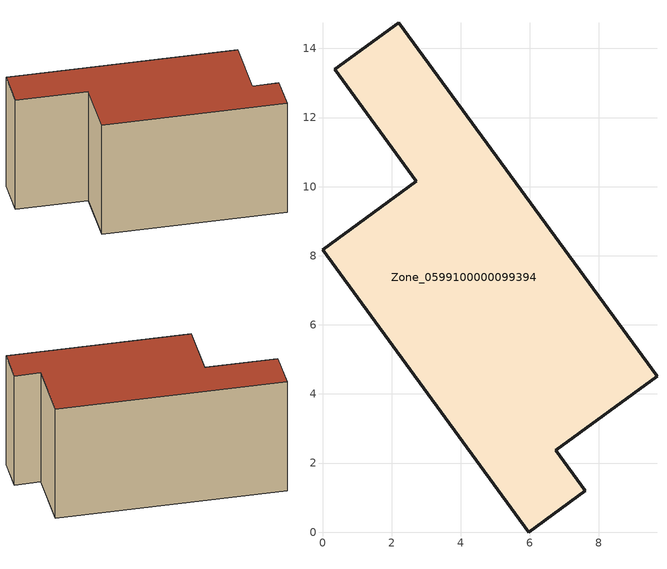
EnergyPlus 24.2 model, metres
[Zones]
Zone_0599100000099394
 floor ground (C_G): 5.97,0 0,8.17 2.72,10.15 0.36,13.39 2.21,14.74 9.68,4.51 6.75,2.37 7.6,1.2 z0
 wall outside (C_F): 6.75,2.37 9.68,4.51 2.21,14.74 0.36,13.39 2.72,10.15 0,8.17 5.97,0 7.6,1.2 6.75,2.37 z0:6.93
 roof outside (C_R): 0,8.17 5.97,0 7.6,1.2 6.75,2.37 9.68,4.51 2.21,14.74 0.36,13.39 2.72,10.15 z6.93
[BUILDING]
Pand.0599100000099394: North Axis=0; Terrain=City; Loads Convergence Tolerance Value=0.04; Temperature Convergence Tolerance Value=0.4; Solar Distribution=FullExterior; Maximum Number of Warmup Days=25; Minimum Number of Warmup Days=1
[Site:Location]
Rotterdam.The.Hague.AP_ZH_NLD Design_Conditions: Latitude=51.96; Longitude=4.45; Time Zone=1; Elevation=-4.5
[SITE:GROUNDTEMPERATURE:BUILDINGSURFACE]
18, 18, 18, 18, 18, 18, 18, 18, 18, 18, 18, 18
[MATERIAL] Thermal Absorptance=0.9; Solar Absorptance=0.7; Visible Absorptance=0.7
Name | Roughness | Thickness | Conductivity | Density | Specific Heat
G.TC.1975-1991 | MediumSmooth | 0.15 | 0.288461 | 540 | 1210
F.TC.1975-1991 | Rough | 0.3 | 0.230769 | 1920 | 840
R.TC.1975-1991 | MediumRough | 0.2 | 0.153846 | 1500 | 1000
[CONSTRUCTION]
C_G: G.TC.1975-1991
C_F: F.TC.1975-1991
C_R: R.TC.1975-1991
[ZONE]
Zone_0599100000099394: Type=1; Multiplier=1; Ceiling Height=Autocalculate; Volume=Autocalculate; Floor Area=autocalculate; Part of Total Floor Area=Yes
[ZONEINFILTRATION:DESIGNFLOWRATE]
Infil_Zone_0599100000099394: Zone or ZoneList or Space or SpaceList=Zone_0599100000099394; Schedule=AlwaysOn; Design Flow Rate Calculation Method=Flow/Area; Flow Rate per Floor Area=0.003; Constant Term Coefficient=1; Temperature Term Coefficient=0; Velocity Term Coefficient=0; Velocity Squared Term Coefficient=0
[HVACTEMPLATE:ZONE:IDEALLOADSAIRSYSTEM]
Zone_0599100000099394: Maximum Heating Supply Air Temperature=50; Minimum Cooling Supply Air Temperature=13; Maximum Heating Supply Air Humidity Ratio=0.0156; Minimum Cooling Supply Air Humidity Ratio=0.0077; Heating Limit=NoLimit; Cooling Limit=NoLimit; Dehumidification Control Type=ConstantSensibleHeatRatio; Cooling Sensible Heat Ratio=0.7; Dehumidification Setpoint=60; Humidification Control Type=None; Humidification Setpoint=30; Outdoor Air Method=None; Outdoor Air Flow Rate per Person=0.00944; Outdoor Air Flow Rate per Zone Floor Area=0; Outdoor Air Flow Rate per Zone=0; Demand Controlled Ventilation Type=None; Outdoor Air Economizer Type=NoEconomizer; Heat Recovery Type=None; Sensible Heat Recovery Effectiveness=0.7; Latent Heat Recovery Effectiveness=0.65
[ZONECONTROL:THERMOSTAT]
ThermostatControl_Zone_0599100000099394: Zone or ZoneList=Zone_0599100000099394; Control Type Schedule=DualSetpointControlType; Control 1=Thermostat_Zone_0599100000099394; Temperature Difference Between Cutout And Setpoint=0
[THERMOSTATSETPOINT:DUALSETPOINT]
Thermostat_Zone_0599100000099394: Heating Setpoint Temperature Schedule=HeatingSetpoint_Zone_0599100000099394; Cooling Setpoint Temperature Schedule=CoolingSetpoint_Zone_0599100000099394
[SCHEDULE:COMPACT]
HeatingSetpoint_Zone_0599100000099394: Through: 12/31, For: AllDays, Until: 24:00, 21
CoolingSetpoint_Zone_0599100000099394: Through: 12/31, For: AllDays, Until: 24:00, 24
DualSetpointControlType: Through: 12/31, For: AllDays, Until: 24:00, 4
AlwaysOn: Through: 12/31, For: AllDays, Until: 24:00, 1
